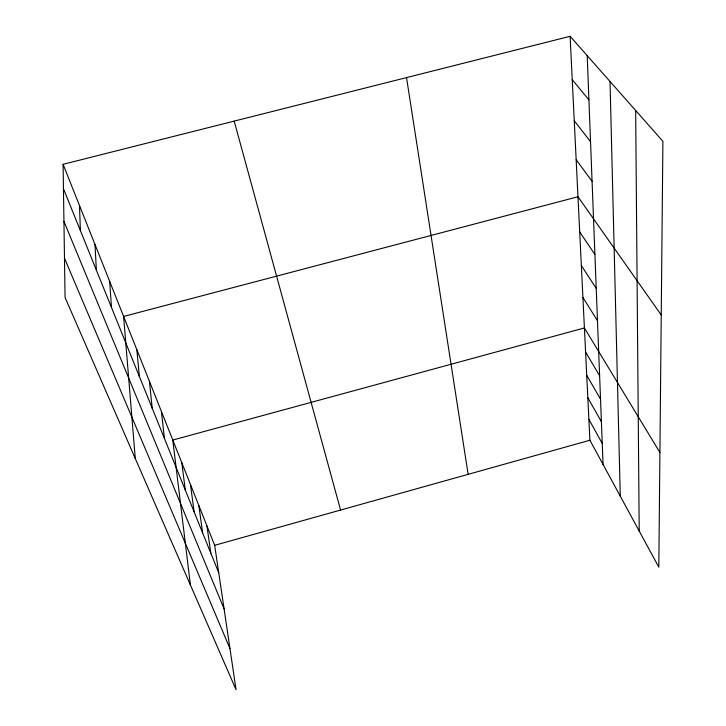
<?xml version="1.0" encoding="UTF-8"?>
<svg xmlns="http://www.w3.org/2000/svg" width="726" height="726" viewBox="0 0 726 726"><rect width="100%" height="100%" fill="white"/><g stroke="black" fill="none" stroke-linecap="round" stroke-linejoin="round"><path stroke-width="1.09" d="M214.669 545.317L589.911 440.237L658.809 567.133L662.911 141.334L570.11 36.3L63.089 164.312L65.068 297.478L236.059 689.7L214.669 545.317L63.089 164.312M572.233 79.678L588.913 99.861M574.248 120.761L590.537 141.679M576.163 159.729L592.071 181.282M661.241 315.002L577.978 196.746L123.611 316.436L135.281 458.542M579.702 231.957L594.912 254.508M581.345 265.48L596.227 288.422M582.905 297.442L597.48 320.71M659.916 452.507L584.403 327.943L172.788 440.047L190.412 584.993M585.583 352.056L599.622 375.787M586.726 375.306L600.529 399.191M587.824 397.721L601.4 421.742M588.886 419.347L602.244 443.486M64.487 258.211L229.96 648.518M63.933 221.376L224.08 608.86M63.452 188.706L218.744 572.805M234.189 121.115L340.576 510.06M406.533 77.6L468.143 474.341M206.892 525.778L210.839 553.266M198.833 505.514L202.645 532.993M190.475 484.505L194.141 511.948M181.799 462.698L185.302 490.086M161.381 411.37L164.457 438.54M149.411 381.277L152.215 408.266M136.833 349.678L139.347 376.422M109.68 281.434L111.477 307.497M94.997 244.517L96.367 270.126M570.11 36.3L589.911 440.237M587.198 55.639L603.061 464.459M79.488 205.54L80.386 230.596M610.022 81.466L620.285 496.194M635.658 110.497L639.207 531.024"/></g></svg>
